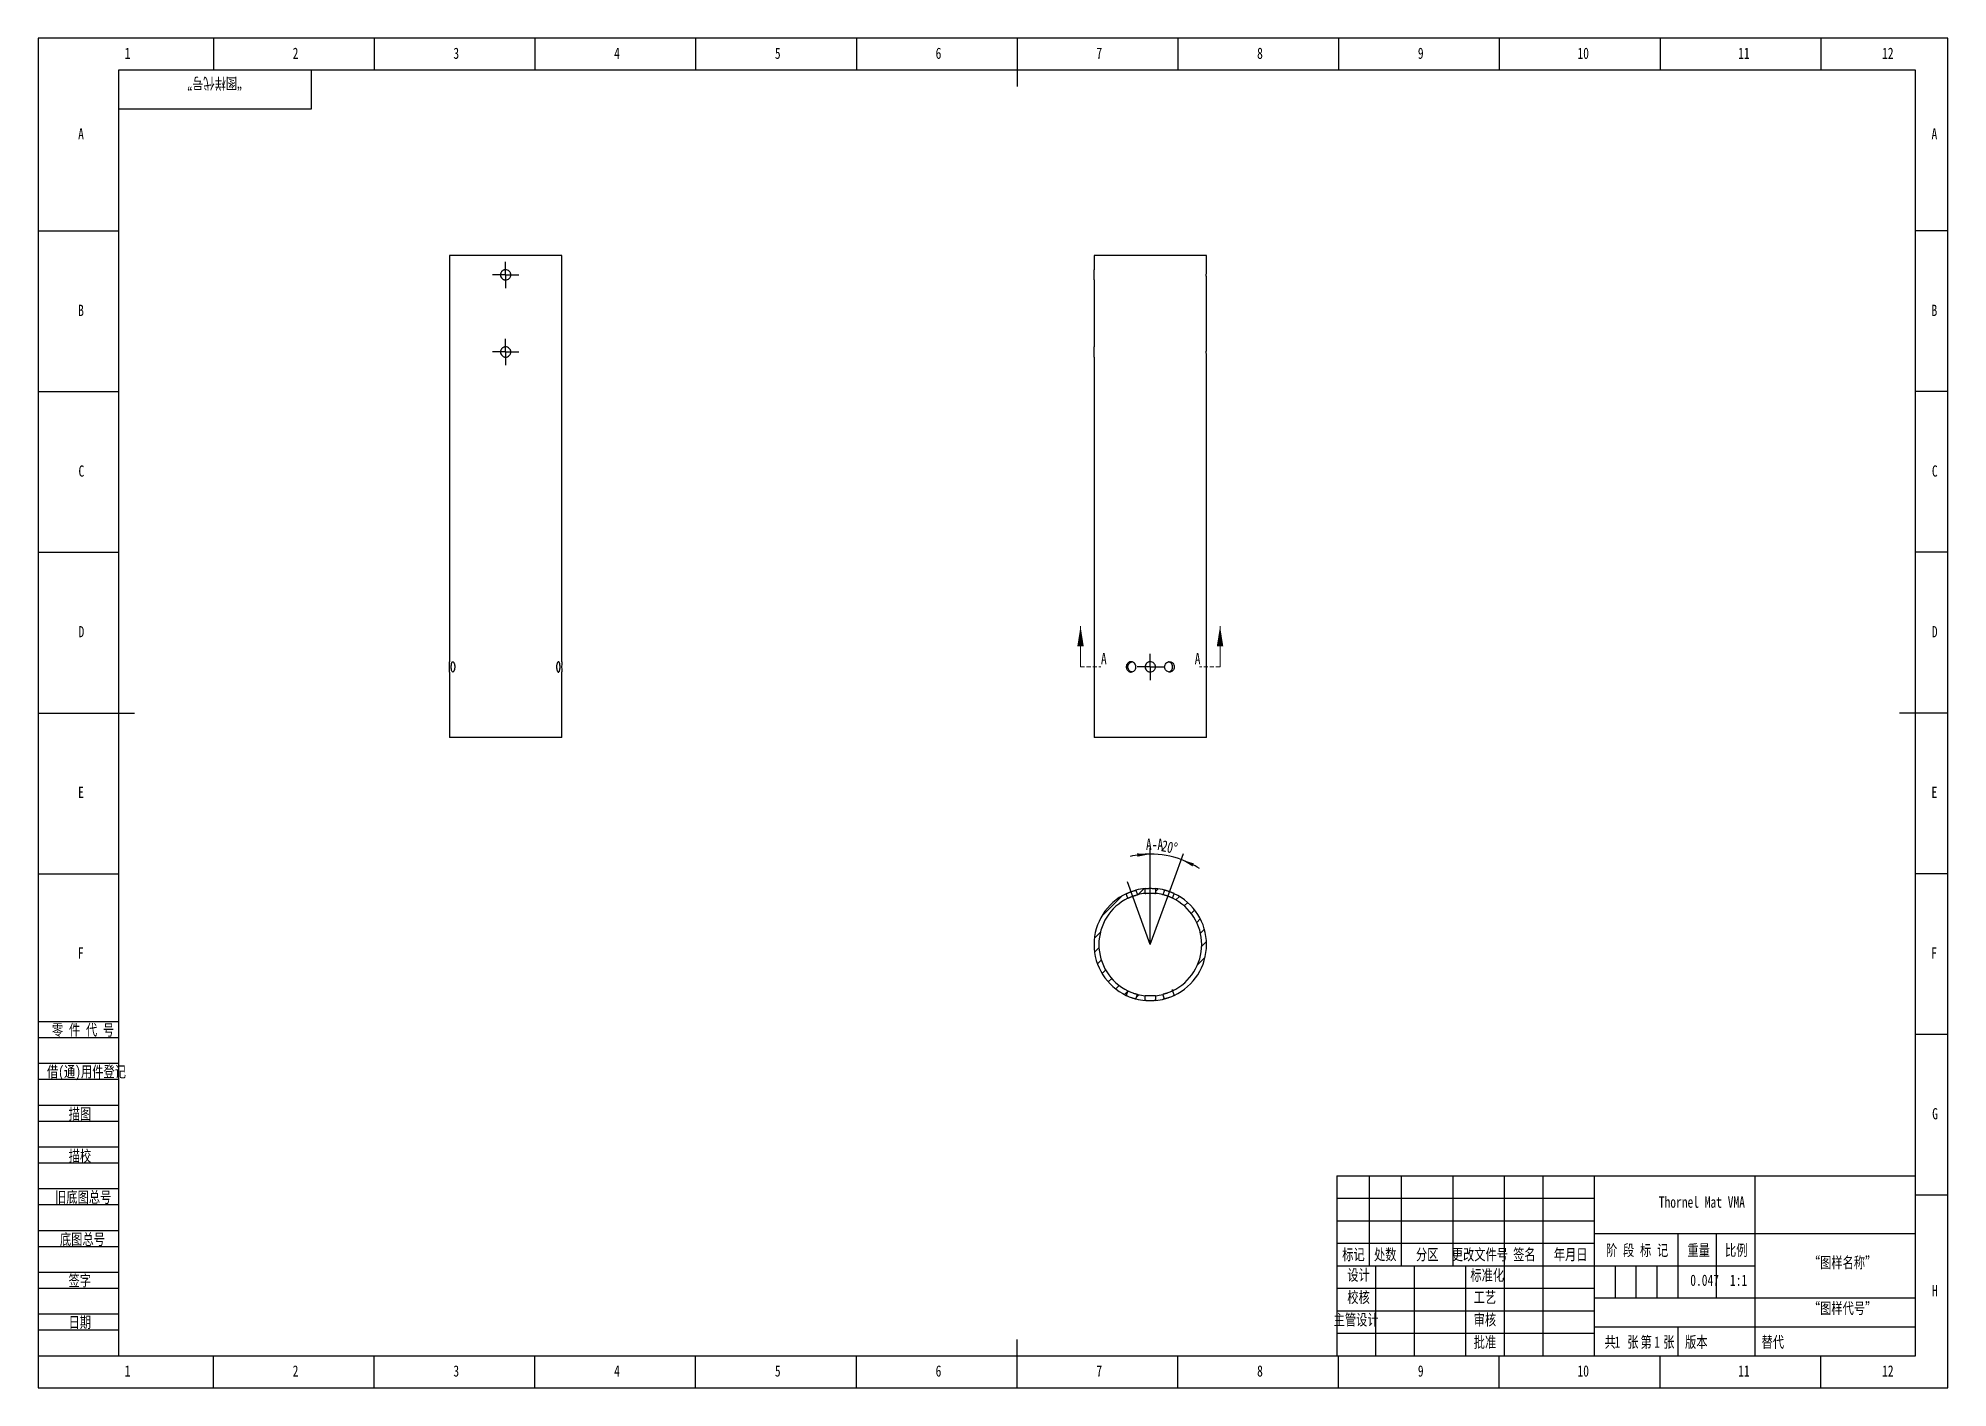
# Model space of a CAD drawing. Header units: millimetres. Extents: x 0 to 594, y 0 to 420.
import ezdxf

# ---------------------------------------------------------------- set-up
doc = ezdxf.new("R2010")
doc.units = ezdxf.units.MM
doc.linetypes.add('HIDDEN', pattern=[1.905, 1.27, -0.635])
for name, color, linetype in [('10', 7, 'Continuous'), ('5', 7, 'Continuous'), ('SLD-0', 7, 'Continuous')]:
    doc.layers.add(name, color=color, linetype=linetype)
doc.styles.add('SLDTEXTSTYLE0', font='HYSWLONGFANGSONG.TTF', dxfattribs={"bigfont": 'bigfont'})
doc.styles.add('SLDTEXTSTYLE1', font='长仿宋体', dxfattribs={"bigfont": 'bigfont'})
doc.styles.add('SLDTEXTSTYLE2', font='HYSWLONGFANGSONG.TTF')
doc.dimstyles.new('SLDDIMSTYLE0', dxfattribs={"dimtxt": 3.5, "dimasz": 4.08, "dimexe": 0, "dimexo": 0.0625, "dimgap": 0.875, "dimtad": 2, "dimdec": 4, "dimzin": 12, "dimdsep": 46, "dimtxsty": 'SLDTEXTSTYLE2', "dimsah": 1, "dimcen": 0.09, "dimazin": 3, "dimtfac": 1, "dimtofl": 0, "dimtmove": 0, "dimatfit": 3, "dimfxl": 0, "dimfrac": 2, "dimtolj": 1, "dimtzin": 12, "dimarcsym": 0})

# ---------------------------------------------------------------- blocks, each defined once
blk = doc.blocks.new('SW_CENTERMARKSYMBOL_0')
at = {"layer": '10', "color": 0}
for p, q in [((-2.5, 0), (-4.1, 0)), ((0, 0), (-2.5, 0)), ((0, 2.5), (0, 4.1)), ((0, 0), (0, 2.5)), ((0, 0), (0, -2.5)), ((0, 0), (2.5, 0)), ((2.5, 0), (4.1, 0)), ((0, -2.5), (0, -4.1))]:
    blk.add_line(p, q, dxfattribs=at)
blk = doc.blocks.new('SW_CENTERMARKSYMBOL_1')
at = {"layer": '10', "color": 0}
for p, q in [((-2.5, 0), (-4.1, 0)), ((0, 0), (-2.5, 0)), ((0, 2.5), (0, 4.1)), ((0, 0), (0, 2.5)), ((0, 0), (0, -2.5)), ((0, 0), (2.5, 0)), ((2.5, 0), (4.1, 0)), ((0, -2.5), (0, -4.1))]:
    blk.add_line(p, q, dxfattribs=at)
blk = doc.blocks.new('SW_CENTERMARKSYMBOL_2')
at = {"layer": '10', "color": 0}
for p, q in [((-2.5, 0), (-4.1, 0)), ((0, 0), (-2.5, 0)), ((0, 2.5), (0, 4.1)), ((0, 0), (0, 2.5)), ((0, 0), (0, -2.5)), ((0, 0), (2.5, 0)), ((2.5, 0), (4.1, 0)), ((0, -2.5), (0, -4.1))]:
    blk.add_line(p, q, dxfattribs=at)
blk = doc.blocks.new('_D')
at = {"layer": '10'}
for p, q in [((345.93, 160.18), (345.93, 168.09)), ((353.24, 158.02), (356.24, 166.27))]:
    blk.add_line(p, q, dxfattribs=at)
for start, end in [(90, 102.88452), (70, 90), (57.11548, 70)]:
    blk.add_arc((345.93, 137.94), 28.14, start, end, dxfattribs=at)
for points in [[(345.93, 166.09), (341.83, 166.3), (341.9, 165.29)], [(355.56, 164.39), (359.07, 162.26), (359.49, 163.18)]]:
    blk.add_solid(points, dxfattribs=at)
at = {"layer": '10', "insert": (349.89, 170.5), "char_height": 3.5, "attachment_point": 1, "rotation": 347.71172, "style": 'SLDTEXTSTYLE2'}
blk.add_mtext('20°', dxfattribs=at)

msp = doc.modelspace()

# ---------------------------------------------------------------- hatches: boundary and pattern name
at = {"layer": '10', "linetype": 'Continuous', "lineweight": 18}
h = msp.add_hatch(dxfattribs=at)
h.set_pattern_fill('ANSI31', color=256, angle=3e-322, style=0)
edge = h.paths.add_edge_path(flags=0)
edge.add_arc((345.93136, 137.9413), 17.5, 95.24579708, 104.75420292)
edge.add_line((341.47458, 154.86427), (341.98997, 153.44825))
edge.add_arc((345.93136, 137.9413), 16, 95.73917048, 104.26082952, ccw=False)
edge.add_line((344.33136, 153.86109), (344.33136, 155.368))
h = msp.add_hatch(dxfattribs=at)
h.set_pattern_fill('ANSI31', color=256, angle=3e-322, style=0)
edge = h.paths.add_edge_path(flags=0)
edge.add_line((349.87274, 153.44825), (350.38813, 154.86427))
edge.add_arc((345.93136, 137.9413), 17.5, 75.24579708, 84.75420292)
edge.add_line((347.53136, 155.368), (347.53136, 153.86109))
edge.add_arc((345.93136, 137.9413), 16, 75.73917048, 84.26082952, ccw=False)
h = msp.add_hatch(dxfattribs=at)
h.set_pattern_fill('ANSI31', color=256, angle=3e-322, style=0)
edge = h.paths.add_edge_path(flags=0)
edge.add_arc((345.93136, 137.9413), 16, 115.73917048, 244.26082952, ccw=False)
edge.add_line((338.98296, 152.35378), (338.46757, 153.76981))
edge.add_arc((345.93136, 137.9413), 17.5, 115.24579708, 244.75420292)
edge.add_line((338.46757, 122.11278), (338.98296, 123.52881))
h = msp.add_hatch(dxfattribs=at)
h.set_pattern_fill('ANSI31', color=256, angle=3e-322, style=0)
edge = h.paths.add_edge_path(flags=0)
edge.add_arc((345.93136, 137.9413), 16, -64.26082952, 64.26082952, ccw=False)
edge.add_line((352.87976, 123.52881), (353.39515, 122.11278))
edge.add_arc((345.93136, 137.9413), 17.5, 295.24579708, 424.75420292)
edge.add_line((353.39515, 153.76981), (352.87976, 152.35378))
h = msp.add_hatch(dxfattribs=at)
h.set_pattern_fill('ANSI31', color=256, angle=3e-322, style=0)
edge = h.paths.add_edge_path(flags=0)
edge.add_line((341.98997, 122.43435), (341.47458, 121.01832))
edge.add_arc((345.93136, 137.9413), 17.5, 255.24579708, 264.75420292)
edge.add_line((344.33136, 120.51459), (344.33136, 122.0215))
edge.add_arc((345.93136, 137.9413), 16, 255.73917048, 264.26082952, ccw=False)
h = msp.add_hatch(dxfattribs=at)
h.set_pattern_fill('ANSI31', color=256, angle=3e-322, style=0)
edge = h.paths.add_edge_path(flags=0)
edge.add_arc((345.93136, 137.9413), 17.5, 275.24579708, 284.75420292)
edge.add_line((350.38813, 121.01832), (349.87274, 122.43435))
edge.add_arc((345.93136, 137.9413), 16, 275.73917048, 284.26082952, ccw=False)
edge.add_line((347.53136, 122.0215), (347.53136, 120.51459))

# ---------------------------------------------------------------- linework, layer by layer
at = {"color": 7, "linetype": 'Continuous', "lineweight": 25}
for p, q in [((127.9037, 352.34894), (127.9037, 225.92908)), ((162.9037, 352.34894), (127.9037, 352.34894)), ((162.9037, 225.94894), (162.9037, 352.34894)), ((328.43136, 352.34894), (328.43136, 347.92908)), ((363.43136, 352.34894), (328.43136, 352.34894)), ((363.43136, 347.92908), (363.43136, 352.34894)), ((328.43136, 344.74894), (328.43136, 323.92908)), ((363.43136, 323.92908), (363.43136, 344.74894)), ((328.43136, 320.74894), (328.43136, 202.34894)), ((363.43136, 202.34894), (363.43136, 320.74894)), ((127.9037, 222.74894), (127.9037, 202.34894)), ((162.9037, 202.34894), (162.9037, 222.7688)), ((162.9037, 202.34894), (127.9037, 202.34894)), ((363.43136, 202.34894), (328.43136, 202.34894)), ((341.47458, 154.86427), (341.98997, 153.44825)), ((344.33136, 153.86109), (344.33136, 155.368)), ((347.53136, 155.368), (347.53136, 153.86109)), ((350.38813, 154.86427), (349.87274, 153.44825)), ((338.98296, 152.35378), (338.46757, 153.76981)), ((352.87976, 152.35378), (353.39515, 153.76981)), ((338.98296, 123.52881), (338.46757, 122.11278)), ((341.47458, 121.01832), (341.98997, 122.43435)), ((344.33136, 120.51459), (344.33136, 122.0215)), ((347.53136, 122.0215), (347.53136, 120.51459)), ((350.38813, 121.01832), (349.87274, 122.43435)), ((352.87976, 123.52881), (353.39515, 122.11278))]:
    msp.add_line(p, q, dxfattribs=at)
at = {"color": 7, "linetype": 'Continuous', "lineweight": 18}
for p, q in [((324.23136, 224.34894), (324.23136, 237.04894)), ((367.63136, 224.34894), (367.63136, 237.04894))]:
    msp.add_line(p, q, dxfattribs=at)
at = {"color": 7, "linetype": 'HIDDEN', "lineweight": 18}
for p, q in [((324.23136, 224.34894), (330.58136, 224.34894)), ((367.63136, 224.34894), (361.28136, 224.34894))]:
    msp.add_line(p, q, dxfattribs=at)
at = {"color": 7, "linetype": 'Continuous', "lineweight": 25}
for centre, radius, start, end in [((310.97087, 346.34888), 17.53363, 354.7644761, 5.17071889), ((310.97087, 322.34888), 17.53363, 354.7644761, 5.17071889), ((110.44321, 224.34888), 17.53363, 354.7644761, 5.17071889), ((180.36418, 224.34899), 17.53363, 174.7644761, 185.17071889), ((345.93136, 137.9413), 17.5, 95.24579708, 104.75420292), ((345.93136, 137.9413), 17.5, 75.24579708, 84.75420292), ((345.93136, 137.9413), 17.5, 115.24579708, 244.75420292), ((345.93136, 137.9413), 16, 115.73917048, 244.26082952), ((345.93136, 137.9413), 16, 95.73917048, 104.26082952), ((345.93136, 137.9413), 16, 75.73917048, 84.26082952), ((345.93136, 137.9413), 16, 295.73917048, 64.26082952), ((345.93136, 137.9413), 17.5, 295.24579708, 64.75420292), ((345.93136, 137.9413), 17.5, 255.24579708, 264.75420292), ((345.93136, 137.9413), 16, 255.73917048, 264.26082952), ((345.93136, 137.9413), 16, 275.73917048, 284.26082952), ((345.93136, 137.9413), 17.5, 275.24579708, 284.75420292)]:
    msp.add_arc(centre, radius, start, end, dxfattribs=at)
for points, knots in [([(145.4037, 344.74894), (145.29794, 344.74894), (145.19395, 344.75932), (144.98939, 344.79999), (144.88775, 344.83078), (144.69401, 344.91111), (144.60214, 344.96026), (144.42825, 345.07637), (144.34597, 345.14391), (144.12471, 345.36522), (144.00552, 345.54363), (143.84589, 345.92863), (143.80381, 346.13926), (143.80364, 346.45247), (143.81404, 346.55853), (143.85487, 346.76377), (143.88509, 346.86353), (143.96523, 347.05731), (144.0153, 347.15094), (144.13107, 347.32427), (144.19717, 347.40508), (144.34647, 347.55452), (144.42727, 347.62072), (144.60046, 347.73662), (144.69399, 347.78675), (144.88777, 347.8671), (144.9875, 347.89739), (145.19259, 347.93839), (145.29867, 347.9489), (145.612, 347.94901), (145.8226, 347.90713), (146.20781, 347.74781), (146.38633, 347.62876), (146.6078, 347.40771), (146.67541, 347.3255), (146.79169, 347.15169), (146.8409, 347.05987), (146.92137, 346.86631), (146.95227, 346.76462), (146.99313, 346.56009), (147.0036, 346.45615), (147.0038, 346.24481), (146.9935, 346.1406), (146.95301, 345.93602), (146.92235, 345.83444), (146.84215, 345.64052), (146.79308, 345.54859), (146.67716, 345.37467), (146.60968, 345.2923), (146.38852, 345.07078), (146.21024, 344.95147), (145.82537, 344.7915), (145.61522, 344.74894), (145.4037, 344.74894)], [0, 0, 0, 0, 0.03125, 0.03125, 0.0625, 0.0625, 0.09375, 0.09375, 0.125, 0.125, 0.1875, 0.1875, 0.25, 0.25, 0.28125, 0.28125, 0.3125, 0.3125, 0.34375, 0.34375, 0.375, 0.375, 0.40625, 0.40625, 0.4375, 0.4375, 0.46875, 0.46875, 0.5, 0.5, 0.5625, 0.5625, 0.625, 0.625, 0.65625, 0.65625, 0.6875, 0.6875, 0.71875, 0.71875, 0.75, 0.75, 0.78125, 0.78125, 0.8125, 0.8125, 0.84375, 0.84375, 0.875, 0.875, 0.9375, 0.9375, 1, 1, 1, 1]), ([(363.43136, 344.74894), (363.4297, 344.76655), (363.42639, 344.80178), (363.40334, 345.0763), (363.37763, 345.48119), (363.35903, 345.98783), (363.35622, 346.53408), (363.37013, 347.05782), (363.39504, 347.50542), (363.41877, 347.81135), (363.43211, 347.95729), (363.43006, 347.93463), (363.42956, 347.92908)], [0, 0, 0, 0, 0.10706622, 0.214121701, 0.321456323, 0.428977922, 0.536194523, 0.643089896, 0.75014902, 0.857600705, 0.965062735, 1, 1, 1, 1]), ([(145.4037, 320.74894), (145.29794, 320.74894), (145.19395, 320.75932), (144.98939, 320.79999), (144.88775, 320.83078), (144.69401, 320.91111), (144.60214, 320.96026), (144.42825, 321.07637), (144.34597, 321.14391), (144.12471, 321.36522), (144.00552, 321.54363), (143.84589, 321.92863), (143.80381, 322.13926), (143.80364, 322.45247), (143.81404, 322.55853), (143.85487, 322.76377), (143.88509, 322.86353), (143.96523, 323.05731), (144.0153, 323.15094), (144.13107, 323.32427), (144.19717, 323.40508), (144.34647, 323.55452), (144.42727, 323.62072), (144.60046, 323.73662), (144.69399, 323.78675), (144.88777, 323.8671), (144.9875, 323.89739), (145.19259, 323.93839), (145.29867, 323.9489), (145.612, 323.94901), (145.8226, 323.90713), (146.20781, 323.74781), (146.38633, 323.62876), (146.6078, 323.40771), (146.67541, 323.3255), (146.79169, 323.15169), (146.8409, 323.05987), (146.92137, 322.86631), (146.95227, 322.76462), (146.99313, 322.56009), (147.0036, 322.45615), (147.0038, 322.24481), (146.9935, 322.1406), (146.95301, 321.93602), (146.92235, 321.83444), (146.84215, 321.64052), (146.79308, 321.54859), (146.67716, 321.37467), (146.60968, 321.2923), (146.38852, 321.07078), (146.21024, 320.95147), (145.82537, 320.7915), (145.61522, 320.74894), (145.4037, 320.74894)], [0, 0, 0, 0, 0.03125, 0.03125, 0.0625, 0.0625, 0.09375, 0.09375, 0.125, 0.125, 0.1875, 0.1875, 0.25, 0.25, 0.28125, 0.28125, 0.3125, 0.3125, 0.34375, 0.34375, 0.375, 0.375, 0.40625, 0.40625, 0.4375, 0.4375, 0.46875, 0.46875, 0.5, 0.5, 0.5625, 0.5625, 0.625, 0.625, 0.65625, 0.65625, 0.6875, 0.6875, 0.71875, 0.71875, 0.75, 0.75, 0.78125, 0.78125, 0.8125, 0.8125, 0.84375, 0.84375, 0.875, 0.875, 0.9375, 0.9375, 1, 1, 1, 1]), ([(363.43136, 320.74894), (363.4297, 320.76655), (363.42639, 320.80178), (363.40334, 321.0763), (363.37763, 321.48119), (363.35903, 321.98783), (363.35622, 322.53408), (363.37013, 323.05782), (363.39504, 323.50542), (363.41877, 323.81135), (363.43211, 323.95729), (363.43006, 323.93463), (363.42956, 323.92908)], [0, 0, 0, 0, 0.10706622, 0.214121701, 0.321456323, 0.428977922, 0.536194523, 0.643089896, 0.75014902, 0.857600705, 0.965062735, 1, 1, 1, 1]), ([(128.48072, 224.34894), (128.48072, 224.24317), (128.48337, 224.13919), (128.49384, 223.93463), (128.50179, 223.83299), (128.52287, 223.63925), (128.53589, 223.54737), (128.56728, 223.37349), (128.58582, 223.29121), (128.64804, 223.06995), (128.70007, 222.95075), (128.81907, 222.79113), (128.88737, 222.74905), (128.99448, 222.74888), (129.03166, 222.75928), (129.1053, 222.80011), (129.14194, 222.83032), (129.21458, 222.91047), (129.25046, 222.96054), (129.31802, 223.07631), (129.35012, 223.14241), (129.41033, 223.29171), (129.43745, 223.37251), (129.48539, 223.5457), (129.50639, 223.63923), (129.54027, 223.83301), (129.55317, 223.93274), (129.57066, 224.13783), (129.57517, 224.24391), (129.57522, 224.55723), (129.55715, 224.76784), (129.48997, 225.15304), (129.44025, 225.33157), (129.35118, 225.55304), (129.3185, 225.62065), (129.25074, 225.73693), (129.21555, 225.78614), (129.14296, 225.8666), (129.10561, 225.89751), (129.03221, 225.93837), (128.99575, 225.94883), (128.92345, 225.94904), (128.8887, 225.93874), (128.82215, 225.89825), (128.78996, 225.86759), (128.73001, 225.78739), (128.70235, 225.73831), (128.65116, 225.6224), (128.62754, 225.55492), (128.56525, 225.33375), (128.53346, 225.15547), (128.49148, 224.77061), (128.48072, 224.56046), (128.48072, 224.34894)], [0, 0, 0, 0, 0.03125, 0.03125, 0.0625, 0.0625, 0.09375, 0.09375, 0.125, 0.125, 0.1875, 0.1875, 0.25, 0.25, 0.28125, 0.28125, 0.3125, 0.3125, 0.34375, 0.34375, 0.375, 0.375, 0.40625, 0.40625, 0.4375, 0.4375, 0.46875, 0.46875, 0.5, 0.5, 0.5625, 0.5625, 0.625, 0.625, 0.65625, 0.65625, 0.6875, 0.6875, 0.71875, 0.71875, 0.75, 0.75, 0.78125, 0.78125, 0.8125, 0.8125, 0.84375, 0.84375, 0.875, 0.875, 0.9375, 0.9375, 1, 1, 1, 1]), ([(161.23221, 224.34894), (161.23221, 224.4547), (161.23667, 224.55868), (161.25402, 224.76324), (161.26713, 224.86488), (161.301, 225.05862), (161.3216, 225.1505), (161.36963, 225.32438), (161.39729, 225.40666), (161.48645, 225.62793), (161.55646, 225.74712), (161.70082, 225.90675), (161.77659, 225.94882), (161.88373, 225.94899), (161.91911, 225.9386), (161.98586, 225.89776), (162.01746, 225.86755), (162.07737, 225.78741), (162.10555, 225.73733), (162.15655, 225.62156), (162.17972, 225.55546), (162.22174, 225.40616), (162.2399, 225.32536), (162.27124, 225.15217), (162.28453, 225.05864), (162.30561, 224.86487), (162.31343, 224.76514), (162.32399, 224.56004), (162.32667, 224.45396), (162.32669, 224.14064), (162.31611, 223.93004), (162.27431, 223.54483), (162.2426, 223.3663), (162.18046, 223.14483), (162.1569, 223.07723), (162.10577, 222.96095), (162.07815, 222.91173), (162.01833, 222.83127), (161.98613, 222.80036), (161.91962, 222.7595), (161.88498, 222.74904), (161.81271, 222.74884), (161.77618, 222.75914), (161.7028, 222.79962), (161.66549, 222.83029), (161.5928, 222.91048), (161.55758, 222.95956), (161.4898, 223.07547), (161.45707, 223.14295), (161.36783, 223.36412), (161.31801, 223.5424), (161.25056, 223.92726), (161.23221, 224.13741), (161.23221, 224.34894)], [0, 0, 0, 0, 0.03125, 0.03125, 0.0625, 0.0625, 0.09375, 0.09375, 0.125, 0.125, 0.1875, 0.1875, 0.25, 0.25, 0.28125, 0.28125, 0.3125, 0.3125, 0.34375, 0.34375, 0.375, 0.375, 0.40625, 0.40625, 0.4375, 0.4375, 0.46875, 0.46875, 0.5, 0.5, 0.5625, 0.5625, 0.625, 0.625, 0.65625, 0.65625, 0.6875, 0.6875, 0.71875, 0.71875, 0.75, 0.75, 0.78125, 0.78125, 0.8125, 0.8125, 0.84375, 0.84375, 0.875, 0.875, 0.9375, 0.9375, 1, 1, 1, 1]), ([(341.47458, 224.34894), (341.47458, 224.24317), (341.4645, 224.13919), (341.42502, 223.93463), (341.39515, 223.83299), (341.31734, 223.63925), (341.26978, 223.54737), (341.15764, 223.37349), (341.09251, 223.29121), (340.87965, 223.06995), (340.70872, 222.95075), (340.34233, 222.79113), (340.14304, 222.74905), (339.84871, 222.74888), (339.74938, 222.75928), (339.55777, 222.80011), (339.46494, 222.83032), (339.28516, 222.91047), (339.19858, 222.96054), (339.03872, 223.07631), (338.96441, 223.14241), (338.82729, 223.29171), (338.76671, 223.37251), (338.66082, 223.5457), (338.61512, 223.63923), (338.54195, 223.83301), (338.51441, 223.93274), (338.47714, 224.13783), (338.4676, 224.24391), (338.4675, 224.55723), (338.50549, 224.76784), (338.65058, 225.15304), (338.75918, 225.33157), (338.96199, 225.55304), (339.03758, 225.62065), (339.19789, 225.73693), (339.28279, 225.78614), (339.46236, 225.8666), (339.55697, 225.89751), (339.74792, 225.93837), (339.84526, 225.94883), (340.04385, 225.94904), (340.1421, 225.93874), (340.33559, 225.89825), (340.43197, 225.86759), (340.61651, 225.78739), (340.70427, 225.73831), (340.87073, 225.6224), (340.94979, 225.55492), (341.16285, 225.33375), (341.27825, 225.15547), (341.43321, 224.77061), (341.47458, 224.56046), (341.47458, 224.34894)], [0, 0, 0, 0, 0.03125, 0.03125, 0.0625, 0.0625, 0.09375, 0.09375, 0.125, 0.125, 0.1875, 0.1875, 0.25, 0.25, 0.28125, 0.28125, 0.3125, 0.3125, 0.34375, 0.34375, 0.375, 0.375, 0.40625, 0.40625, 0.4375, 0.4375, 0.46875, 0.46875, 0.5, 0.5, 0.5625, 0.5625, 0.625, 0.625, 0.65625, 0.65625, 0.6875, 0.6875, 0.71875, 0.71875, 0.75, 0.75, 0.78125, 0.78125, 0.8125, 0.8125, 0.84375, 0.84375, 0.875, 0.875, 0.9375, 0.9375, 1, 1, 1, 1]), ([(340.18395, 222.79188), (340.05641, 222.82237), (339.76512, 222.89201), (339.38971, 223.19993), (339.10063, 223.64163), (338.96431, 224.16926), (338.99304, 224.71403), (339.18266, 225.21966), (339.51651, 225.61926), (339.88311, 225.8634), (340.1374, 225.8952), (340.22388, 225.90601)], [0, 0, 0, 0, 0.093723573, 0.214050746, 0.334902593, 0.455774111, 0.57612249, 0.696223267, 0.816736111, 0.937678953, 1, 1, 1, 1]), ([(345.93136, 222.74894), (345.82559, 222.74894), (345.72161, 222.75932), (345.51705, 222.79999), (345.41541, 222.83078), (345.22167, 222.91111), (345.12979, 222.96026), (344.95591, 223.07637), (344.87363, 223.14391), (344.65237, 223.36522), (344.53318, 223.54363), (344.37355, 223.92863), (344.33147, 224.13926), (344.3313, 224.45247), (344.3417, 224.55853), (344.38253, 224.76377), (344.41275, 224.86353), (344.49289, 225.05731), (344.54296, 225.15094), (344.65873, 225.32427), (344.72483, 225.40508), (344.87413, 225.55452), (344.95493, 225.62072), (345.12812, 225.73662), (345.22165, 225.78675), (345.41543, 225.8671), (345.51516, 225.89739), (345.72025, 225.93839), (345.82633, 225.9489), (346.13966, 225.94901), (346.35026, 225.90713), (346.73547, 225.74781), (346.91399, 225.62876), (347.13546, 225.40771), (347.20307, 225.3255), (347.31935, 225.15169), (347.36856, 225.05987), (347.44902, 224.86631), (347.47993, 224.76462), (347.52079, 224.56009), (347.53125, 224.45615), (347.53146, 224.24481), (347.52116, 224.1406), (347.48067, 223.93602), (347.45001, 223.83444), (347.36981, 223.64052), (347.32073, 223.54859), (347.20482, 223.37467), (347.13734, 223.2923), (346.91618, 223.07078), (346.7379, 222.95147), (346.35303, 222.7915), (346.14288, 222.74894), (345.93136, 222.74894)], [0, 0, 0, 0, 0.03125, 0.03125, 0.0625, 0.0625, 0.09375, 0.09375, 0.125, 0.125, 0.1875, 0.1875, 0.25, 0.25, 0.28125, 0.28125, 0.3125, 0.3125, 0.34375, 0.34375, 0.375, 0.375, 0.40625, 0.40625, 0.4375, 0.4375, 0.46875, 0.46875, 0.5, 0.5, 0.5625, 0.5625, 0.625, 0.625, 0.65625, 0.65625, 0.6875, 0.6875, 0.71875, 0.71875, 0.75, 0.75, 0.78125, 0.78125, 0.8125, 0.8125, 0.84375, 0.84375, 0.875, 0.875, 0.9375, 0.9375, 1, 1, 1, 1]), ([(350.38813, 224.34894), (350.38813, 224.24317), (350.39822, 224.13919), (350.43769, 223.93463), (350.46756, 223.83299), (350.54537, 223.63925), (350.59294, 223.54737), (350.70507, 223.37349), (350.7702, 223.29121), (350.98306, 223.06995), (351.15399, 222.95075), (351.52039, 222.79113), (351.71967, 222.74905), (352.014, 222.74888), (352.11333, 222.75928), (352.30495, 222.80011), (352.39778, 222.83032), (352.57755, 222.91047), (352.66414, 222.96054), (352.824, 223.07631), (352.89831, 223.14241), (353.03543, 223.29171), (353.09601, 223.37251), (353.2019, 223.5457), (353.2476, 223.63923), (353.32077, 223.83301), (353.34831, 223.93274), (353.38558, 224.13783), (353.39511, 224.24391), (353.39522, 224.55723), (353.35722, 224.76784), (353.21213, 225.15304), (353.10354, 225.33157), (352.90073, 225.55304), (352.82513, 225.62065), (352.66483, 225.73693), (352.57992, 225.78614), (352.40035, 225.8666), (352.30574, 225.89751), (352.11479, 225.93837), (352.01745, 225.94883), (351.81886, 225.94904), (351.72061, 225.93874), (351.52713, 225.89825), (351.43074, 225.86759), (351.2462, 225.78739), (351.15844, 225.73831), (350.99198, 225.6224), (350.91293, 225.55492), (350.69987, 225.33375), (350.58447, 225.15547), (350.42951, 224.77061), (350.38813, 224.56046), (350.38813, 224.34894)], [0, 0, 0, 0, 0.03125, 0.03125, 0.0625, 0.0625, 0.09375, 0.09375, 0.125, 0.125, 0.1875, 0.1875, 0.25, 0.25, 0.28125, 0.28125, 0.3125, 0.3125, 0.34375, 0.34375, 0.375, 0.375, 0.40625, 0.40625, 0.4375, 0.4375, 0.46875, 0.46875, 0.5, 0.5, 0.5625, 0.5625, 0.625, 0.625, 0.65625, 0.65625, 0.6875, 0.6875, 0.71875, 0.71875, 0.75, 0.75, 0.78125, 0.78125, 0.8125, 0.8125, 0.84375, 0.84375, 0.875, 0.875, 0.9375, 0.9375, 1, 1, 1, 1]), ([(351.67876, 222.79188), (351.80631, 222.82237), (352.09759, 222.89201), (352.47301, 223.19993), (352.76208, 223.64163), (352.8984, 224.16926), (352.86967, 224.71403), (352.68005, 225.21966), (352.3462, 225.61926), (351.9796, 225.8634), (351.72531, 225.8952), (351.63884, 225.90601)], [0, 0, 0, 0, 0.093723573, 0.214050746, 0.334902593, 0.455774111, 0.57612249, 0.696223267, 0.816736111, 0.937678953, 1, 1, 1, 1]), ([(338.46757, 153.76981), (338.46757, 153.76981), (338.50562, 153.7879), (338.65081, 153.85513), (338.75944, 153.90486), (338.96228, 153.99394), (339.03789, 154.02662), (339.1982, 154.09438), (339.28311, 154.12957), (339.46268, 154.20215), (339.55728, 154.2395), (339.74822, 154.31289), (339.84555, 154.34934), (340.04412, 154.42164), (340.14235, 154.45638), (340.33581, 154.52292), (340.43218, 154.5551), (340.61669, 154.61504), (340.70443, 154.6427), (340.87086, 154.69388), (340.9499, 154.71749), (341.16292, 154.77976), (341.27829, 154.81155), (341.43322, 154.85351), (341.47458, 154.86427), (341.47458, 154.86427)], [0, 0, 0, 0, 0.125, 0.125, 0.25, 0.25, 0.3125, 0.3125, 0.375, 0.375, 0.4375, 0.4375, 0.5, 0.5, 0.5625, 0.5625, 0.625, 0.625, 0.6875, 0.6875, 0.75, 0.75, 0.875, 0.875, 1, 1, 1, 1]), ([(344.33136, 155.368), (344.33136, 155.368), (344.34182, 155.36897), (344.38277, 155.37266), (344.41305, 155.37535), (344.49332, 155.38216), (344.54345, 155.38627), (344.65934, 155.3951), (344.7255, 155.39986), (344.87494, 155.40954), (344.95577, 155.4143), (345.12907, 155.42311), (345.22265, 155.42721), (345.4165, 155.43399), (345.51626, 155.43667), (345.72142, 155.44034), (345.82752, 155.4413), (346.14087, 155.44129), (346.35148, 155.43731), (346.73661, 155.42382), (346.91505, 155.41425), (347.13637, 155.39992), (347.20392, 155.39506), (347.32005, 155.38621), (347.3692, 155.38217), (347.4495, 155.37537), (347.48031, 155.37262), (347.52099, 155.36896), (347.53136, 155.368), (347.53136, 155.368)], [0, 0, 0, 0, 0.0625, 0.0625, 0.125, 0.125, 0.1875, 0.1875, 0.25, 0.25, 0.3125, 0.3125, 0.375, 0.375, 0.4375, 0.4375, 0.5, 0.5, 0.625, 0.625, 0.75, 0.75, 0.8125, 0.8125, 0.875, 0.875, 0.9375, 0.9375, 1, 1, 1, 1]), ([(353.39515, 153.76981), (353.39515, 153.76981), (353.35709, 153.7879), (353.21191, 153.85513), (353.10328, 153.90486), (352.90043, 153.99394), (352.82483, 154.02662), (352.66452, 154.09438), (352.57961, 154.12957), (352.40004, 154.20215), (352.30543, 154.2395), (352.1145, 154.31289), (352.01717, 154.34934), (351.81859, 154.42164), (351.72036, 154.45638), (351.52691, 154.52292), (351.43053, 154.5551), (351.24602, 154.61504), (351.15828, 154.6427), (350.99185, 154.69388), (350.91281, 154.71749), (350.6998, 154.77976), (350.58442, 154.81155), (350.4295, 154.85351), (350.38813, 154.86427), (350.38813, 154.86427)], [0, 0, 0, 0, 0.125, 0.125, 0.25, 0.25, 0.3125, 0.3125, 0.375, 0.375, 0.4375, 0.4375, 0.5, 0.5, 0.5625, 0.5625, 0.625, 0.625, 0.6875, 0.6875, 0.75, 0.75, 0.875, 0.875, 1, 1, 1, 1]), ([(338.98296, 152.35378), (338.98296, 152.35378), (339.02089, 152.37223), (339.16565, 152.44066), (339.27396, 152.49124), (339.47634, 152.58159), (339.55179, 152.6147), (339.71178, 152.68322), (339.79655, 152.71876), (339.97593, 152.79196), (340.07043, 152.82955), (340.26125, 152.90326), (340.35856, 152.9398), (340.5572, 153.01212), (340.65543, 153.04676), (340.84902, 153.11299), (340.94551, 153.14494), (341.1302, 153.20427), (341.21807, 153.23157), (341.38479, 153.28197), (341.46397, 153.30515), (341.67741, 153.36614), (341.7931, 153.39708), (341.94846, 153.43784), (341.98997, 153.44825), (341.98997, 153.44825)], [0, 0, 0, 0, 0.125, 0.125, 0.25, 0.25, 0.3125, 0.3125, 0.375, 0.375, 0.4375, 0.4375, 0.5, 0.5, 0.5625, 0.5625, 0.625, 0.625, 0.6875, 0.6875, 0.75, 0.75, 0.875, 0.875, 1, 1, 1, 1]), ([(344.33136, 153.86109), (344.33136, 153.86109), (344.34182, 153.86216), (344.38278, 153.86619), (344.41306, 153.86914), (344.49334, 153.87659), (344.54347, 153.88109), (344.65935, 153.89076), (344.72552, 153.89597), (344.87495, 153.90656), (344.95575, 153.91176), (345.12903, 153.9214), (345.22263, 153.92589), (345.41645, 153.9333), (345.51621, 153.93624), (345.7214, 153.94025), (345.8275, 153.9413), (346.14087, 153.94129), (346.3515, 153.93694), (346.73663, 153.92218), (346.91505, 153.91171), (347.13637, 153.89603), (347.20391, 153.89072), (347.32002, 153.88103), (347.36917, 153.87661), (347.44949, 153.86916), (347.4803, 153.86616), (347.52098, 153.86215), (347.53136, 153.86109), (347.53136, 153.86109)], [0, 0, 0, 0, 0.0625, 0.0625, 0.125, 0.125, 0.1875, 0.1875, 0.25, 0.25, 0.3125, 0.3125, 0.375, 0.375, 0.4375, 0.4375, 0.5, 0.5, 0.625, 0.625, 0.75, 0.75, 0.8125, 0.8125, 0.875, 0.875, 0.9375, 0.9375, 1, 1, 1, 1]), ([(352.87976, 152.35378), (352.87976, 152.35378), (352.84182, 152.37223), (352.69706, 152.44066), (352.58876, 152.49124), (352.38637, 152.58159), (352.31092, 152.6147), (352.15093, 152.68322), (352.06616, 152.71876), (351.88679, 152.79196), (351.79228, 152.82955), (351.60146, 152.90326), (351.50415, 152.9398), (351.30551, 153.01212), (351.20729, 153.04676), (351.0137, 153.11299), (350.9172, 153.14494), (350.73251, 153.20427), (350.64465, 153.23157), (350.47792, 153.28197), (350.39874, 153.30515), (350.18531, 153.36614), (350.06962, 153.39708), (349.91425, 153.43784), (349.87274, 153.44825), (349.87274, 153.44825)], [0, 0, 0, 0, 0.125, 0.125, 0.25, 0.25, 0.3125, 0.3125, 0.375, 0.375, 0.4375, 0.4375, 0.5, 0.5, 0.5625, 0.5625, 0.625, 0.625, 0.6875, 0.6875, 0.75, 0.75, 0.875, 0.875, 1, 1, 1, 1]), ([(338.46757, 122.11278), (338.46757, 122.11278), (338.477, 122.10833), (338.51397, 122.09097), (338.54197, 122.07786), (338.61514, 122.04398), (338.65996, 122.02338), (338.76606, 121.97534), (338.82788, 121.94767), (339.03098, 121.85849), (339.1954, 121.78846), (339.55263, 121.64409), (339.74922, 121.56831), (340.04358, 121.46116), (340.14358, 121.42578), (340.33771, 121.35903), (340.43238, 121.32743), (340.6168, 121.26752), (340.70618, 121.23935), (340.87207, 121.18835), (340.94962, 121.16518), (341.09334, 121.12317), (341.15716, 121.10501), (341.26906, 121.07368), (341.31755, 121.06041), (341.39532, 121.03934), (341.42468, 121.03153), (341.46441, 121.02099), (341.47458, 121.01832), (341.47458, 121.01832)], [0, 0, 0, 0, 0.0625, 0.0625, 0.125, 0.125, 0.1875, 0.1875, 0.25, 0.25, 0.375, 0.375, 0.5, 0.5, 0.5625, 0.5625, 0.625, 0.625, 0.6875, 0.6875, 0.75, 0.75, 0.8125, 0.8125, 0.875, 0.875, 0.9375, 0.9375, 1, 1, 1, 1]), ([(338.98296, 123.52881), (338.98296, 123.52881), (338.99236, 123.52427), (339.02922, 123.50658), (339.05714, 123.49322), (339.13009, 123.45874), (339.17478, 123.43778), (339.28059, 123.38895), (339.34225, 123.36086), (339.54487, 123.27042), (339.70896, 123.19956), (340.06575, 123.05399), (340.26223, 122.97785), (340.55662, 122.87069), (340.65667, 122.8354), (340.85092, 122.76896), (340.94568, 122.7376), (341.13033, 122.67828), (341.21983, 122.65048), (341.38598, 122.60027), (341.46369, 122.57752), (341.60773, 122.53637), (341.67167, 122.51864), (341.78384, 122.48809), (341.83247, 122.47518), (341.91046, 122.45472), (341.93992, 122.44714), (341.97977, 122.43693), (341.98997, 122.43435), (341.98997, 122.43435)], [0, 0, 0, 0, 0.0625, 0.0625, 0.125, 0.125, 0.1875, 0.1875, 0.25, 0.25, 0.375, 0.375, 0.5, 0.5, 0.5625, 0.5625, 0.625, 0.625, 0.6875, 0.6875, 0.75, 0.75, 0.8125, 0.8125, 0.875, 0.875, 0.9375, 0.9375, 1, 1, 1, 1]), ([(347.53136, 122.0215), (347.53136, 122.0215), (347.52096, 122.02044), (347.48029, 122.01643), (347.44951, 122.01343), (347.36917, 122.00598), (347.32002, 122.00157), (347.20396, 121.99188), (347.13642, 121.98657), (346.91516, 121.97089), (346.7368, 121.96042), (346.35187, 121.94566), (346.14165, 121.94128), (345.82441, 121.9413), (345.72044, 121.94236), (345.51591, 121.94636), (345.41429, 121.94936), (345.22065, 121.95679), (345.12883, 121.9612), (344.95504, 121.97087), (344.87283, 121.97618), (344.65177, 121.99186), (344.53271, 122.00234), (344.37332, 122.01713), (344.33136, 122.0215), (344.33136, 122.0215)], [0, 0, 0, 0, 0.0625, 0.0625, 0.125, 0.125, 0.1875, 0.1875, 0.25, 0.25, 0.375, 0.375, 0.5, 0.5, 0.5625, 0.5625, 0.625, 0.625, 0.6875, 0.6875, 0.75, 0.75, 0.875, 0.875, 1, 1, 1, 1]), ([(347.53136, 120.51459), (347.53136, 120.51459), (347.52096, 120.51363), (347.48029, 120.50997), (347.44953, 120.50723), (347.36918, 120.50042), (347.32003, 120.49638), (347.20397, 120.48753), (347.13643, 120.48268), (346.91512, 120.46834), (346.73676, 120.45878), (346.35182, 120.44529), (346.14162, 120.44128), (345.82441, 120.4413), (345.72045, 120.44227), (345.51594, 120.44593), (345.41433, 120.44867), (345.22069, 120.45546), (345.12885, 120.45949), (344.95506, 120.46833), (344.87284, 120.47318), (344.65175, 120.48752), (344.53269, 120.4971), (344.37331, 120.51061), (344.33136, 120.51459), (344.33136, 120.51459)], [0, 0, 0, 0, 0.0625, 0.0625, 0.125, 0.125, 0.1875, 0.1875, 0.25, 0.25, 0.375, 0.375, 0.5, 0.5, 0.5625, 0.5625, 0.625, 0.625, 0.6875, 0.6875, 0.75, 0.75, 0.875, 0.875, 1, 1, 1, 1]), ([(352.87976, 123.52881), (352.87976, 123.52881), (352.87036, 123.52427), (352.83349, 123.50658), (352.80558, 123.49322), (352.73262, 123.45874), (352.68794, 123.43778), (352.58212, 123.38895), (352.52046, 123.36086), (352.31785, 123.27042), (352.15375, 123.19956), (351.79697, 123.05399), (351.60049, 122.97785), (351.30609, 122.87069), (351.20605, 122.8354), (351.01179, 122.76896), (350.91703, 122.7376), (350.73238, 122.67828), (350.64288, 122.65048), (350.47673, 122.60027), (350.39903, 122.57752), (350.25499, 122.53637), (350.19105, 122.51864), (350.07887, 122.48809), (350.03024, 122.47518), (349.95225, 122.45472), (349.9228, 122.44714), (349.88294, 122.43693), (349.87274, 122.43435), (349.87274, 122.43435)], [0, 0, 0, 0, 0.0625, 0.0625, 0.125, 0.125, 0.1875, 0.1875, 0.25, 0.25, 0.375, 0.375, 0.5, 0.5, 0.5625, 0.5625, 0.625, 0.625, 0.6875, 0.6875, 0.75, 0.75, 0.8125, 0.8125, 0.875, 0.875, 0.9375, 0.9375, 1, 1, 1, 1]), ([(353.39515, 122.11278), (353.39515, 122.11278), (353.38572, 122.10833), (353.34874, 122.09097), (353.32074, 122.07786), (353.24757, 122.04398), (353.20276, 122.02338), (353.09666, 121.97534), (353.03483, 121.94767), (352.83173, 121.85849), (352.66732, 121.78846), (352.31008, 121.64409), (352.11349, 121.56831), (351.81913, 121.46116), (351.71913, 121.42578), (351.525, 121.35903), (351.43033, 121.32743), (351.24591, 121.26752), (351.15653, 121.23935), (350.99065, 121.18835), (350.91309, 121.16518), (350.76937, 121.12317), (350.70555, 121.10501), (350.59366, 121.07368), (350.54517, 121.06041), (350.46739, 121.03934), (350.43803, 121.03153), (350.3983, 121.02099), (350.38813, 121.01832), (350.38813, 121.01832)], [0, 0, 0, 0, 0.0625, 0.0625, 0.125, 0.125, 0.1875, 0.1875, 0.25, 0.25, 0.375, 0.375, 0.5, 0.5, 0.5625, 0.5625, 0.625, 0.625, 0.6875, 0.6875, 0.75, 0.75, 0.8125, 0.8125, 0.875, 0.875, 0.9375, 0.9375, 1, 1, 1, 1])]:
    msp.add_open_spline(points, degree=3, knots=knots, dxfattribs=at)
at = {"color": 7, "linetype": 'Continuous', "lineweight": 18}
for points in [[(324.23136, 237.04894), (323.21536, 230.69894), (325.24736, 230.69894)], [(367.63136, 237.04894), (366.61536, 230.69894), (368.64736, 230.69894)]]:
    msp.add_solid(points, dxfattribs=at)
at = {"layer": '10'}
for q in [(338.83921, 157.4268), (345.93136, 160.17563), (353.23862, 158.01784)]:
    msp.add_line((345.93136, 137.9413), q, dxfattribs=at)
at = {"layer": '5', "color": 7}
for p, q in [((594.00531, 420), (0, 420)), ((0, 420), (0, 0)), ((594.00531, 0), (594.00531, 420)), ((0, 114), (25, 114)), ((0, 109), (25, 109)), ((0, 101), (25, 101)), ((0, 96), (25, 96)), ((0, 88), (25, 88)), ((0, 83), (25, 83)), ((0, 75), (25, 75)), ((0, 70), (25, 70)), ((0, 62), (25, 62)), ((0, 57), (25, 57)), ((404, 59), (484, 59)), ((0, 49), (25, 49)), ((404, 52), (484, 52)), ((0, 44), (25, 44)), ((0, 36), (25, 36)), ((490.5, 38), (490.5, 28)), ((497, 38), (497, 28)), ((503.5, 38), (503.5, 28)), ((0, 31), (25, 31)), ((0, 23), (25, 23)), ((0, 18), (25, 18)), ((0, 0), (594.00531, 0))]:
    msp.add_line(p, q, dxfattribs=at)
at = {"layer": '5'}
for p, q in [((54.5, 420), (54.5, 410)), ((104.5, 420), (104.5, 410)), ((154.5, 420), (154.5, 410)), ((204.5, 420), (204.5, 410)), ((254.5, 420), (254.5, 410)), ((354.5, 420), (354.5, 410)), ((404.5, 420), (404.5, 410)), ((454.5, 420), (454.5, 410)), ((504.5, 420), (504.5, 410)), ((554.5, 420), (554.5, 410)), ((0, 360), (25, 360)), ((594.00531, 360), (584.00531, 360)), ((0, 310), (25, 310)), ((594.00531, 310), (584.00531, 310)), ((0, 260), (25, 260)), ((594.00531, 260), (584.00531, 260)), ((0, 160), (25, 160)), ((594.00531, 160), (584.00531, 160)), ((594.00531, 110), (584.00531, 110)), ((594.00531, 60), (584.00531, 60)), ((54.5, 0), (54.5, 10)), ((104.5, 0), (104.5, 10)), ((154.5, 0), (154.5, 10)), ((204.5, 0), (204.5, 10)), ((254.5, 0), (254.5, 10)), ((354.5, 0), (354.5, 10)), ((404.5, 0), (404.5, 10)), ((454.5, 0), (454.5, 10)), ((504.5, 0), (504.5, 10)), ((554.5, 0), (554.5, 10))]:
    msp.add_line(p, q, dxfattribs=at)
at = {"layer": '5', "lineweight": 25}
for p, q in [((304.50265, 420), (304.50265, 405)), ((0, 210), (30, 210)), ((594.00531, 210), (579.00531, 210)), ((304.50265, 0), (304.50265, 15))]:
    msp.add_line(p, q, dxfattribs=at)
at = {"layer": '5', "color": 7, "lineweight": 25}
for p, q in [((584.00531, 410), (25, 410)), ((25, 410), (25, 10)), ((85, 398), (85, 410)), ((584.00531, 10), (584.00531, 410)), ((25, 398), (85, 398)), ((404, 66), (584, 66)), ((404, 66), (404, 10)), ((414, 66), (414, 38)), ((424, 66), (424, 38)), ((440, 66), (440, 38)), ((456, 66), (456, 10)), ((468, 66), (468, 38)), ((484, 66), (484, 10)), ((534, 66), (534, 38)), ((484, 48), (584, 48)), ((510, 48), (510, 28)), ((522, 48), (522, 28)), ((404, 45), (484, 45)), ((404, 38), (534, 38)), ((416, 38), (416, 10)), ((428, 38), (428, 10)), ((444, 38), (444, 10)), ((468, 38), (468, 10)), ((534, 38), (534, 10)), ((404, 31), (484, 31)), ((404, 24), (484, 24)), ((484, 28), (584, 28)), ((484.00529, 18.98468), (584.00531, 18.98468)), ((510, 18.98468), (510, 10)), ((404, 17), (484, 17)), ((0, 10), (584.00531, 10))]:
    msp.add_line(p, q, dxfattribs=at)

# ---------------------------------------------------------------- block references
at = {"layer": '10'}
for name, p in [('SW_CENTERMARKSYMBOL_1', (145.4037, 346.34894)), ('SW_CENTERMARKSYMBOL_0', (145.4037, 322.34894)), ('SW_CENTERMARKSYMBOL_2', (345.93136, 224.34894))]:
    msp.add_blockref(name, p, dxfattribs=at)

# ---------------------------------------------------------------- texts
at = {"color": 7, "linetype": 'Continuous', "char_height": 3.5, "attachment_point": 1, "style": 'SLDTEXTSTYLE2'}
for insert in [(330.58136, 228.67493), (359.75293, 228.67493)]:
    msp.add_mtext('A', dxfattribs=dict(at, insert=insert))
at = {"layer": '10', "char_height": 3.5}
for s, insert, attachment_point, style in [('1', (27.79444, 417.05311), 2, 'SLDTEXTSTYLE2'), ('2', (80.04444, 417.05311), 2, 'SLDTEXTSTYLE2'), ('3', (130.04444, 417.05311), 2, 'SLDTEXTSTYLE2'), ('4', (180.04444, 417.05311), 2, 'SLDTEXTSTYLE2'), ('5', (230.04444, 417.05311), 2, 'SLDTEXTSTYLE2'), ('6', (280.04688, 417.05311), 2, 'SLDTEXTSTYLE2'), ('7', (330.04688, 417.05311), 2, 'SLDTEXTSTYLE2'), ('8', (380.04688, 417.05311), 2, 'SLDTEXTSTYLE2'), ('9', (430.04688, 417.05311), 2, 'SLDTEXTSTYLE2'), ('10', (480.58889, 417.05311), 2, 'SLDTEXTSTYLE2'), ('11', (530.58889, 417.05311), 2, 'SLDTEXTSTYLE2'), ('12', (575.34389, 417.05311), 2, 'SLDTEXTSTYLE2'), ('A', (13.32031, 391.99401), 2, 'SLDTEXTSTYLE2'), ('A', (589.83031, 391.99401), 2, 'SLDTEXTSTYLE2'), ('B', (13.32031, 337.05311), 2, 'SLDTEXTSTYLE2'), ('B', (589.83031, 337.05311), 2, 'SLDTEXTSTYLE2'), ('C', (13.42726, 287.05311), 2, 'SLDTEXTSTYLE2'), ('C', (589.93726, 287.05311), 2, 'SLDTEXTSTYLE2'), ('D', (13.42969, 237.05311), 2, 'SLDTEXTSTYLE2'), ('D', (589.93969, 237.05311), 2, 'SLDTEXTSTYLE2'), ('E', (13.31788, 187.05311), 2, 'SLDTEXTSTYLE2'), ('E', (589.82788, 187.05311), 2, 'SLDTEXTSTYLE2'), ('A-A', (347.25844, 170.86237), 2, 'SLDTEXTSTYLE2'), ('F', (13.22431, 137.05311), 2, 'SLDTEXTSTYLE2'), ('F', (589.73431, 137.05311), 2, 'SLDTEXTSTYLE2'), ('G', (590.04906, 87.05311), 2, 'SLDTEXTSTYLE2'), ('Thornel Mat VMA', (517.50532, 59.54491), 2, 'SLDTEXTSTYLE2'), ('\\M+18167图样\\M+196BC\\M+18FCC\\M+18168', (561.27798, 40.72926), 2, 'SLDTEXTSTYLE0'), ('0.047', (518.36033, 35.23663), 2, 'SLDTEXTSTYLE2'), ('H', (589.93969, 31.99401), 2, 'SLDTEXTSTYLE2'), ('\\M+18167图样\\M+191E3\\M+18D86\\M+18168', (561.28041, 26.49731), 2, 'SLDTEXTSTYLE0'), ('\\M+18EE5\\M+18AC7设计', (409.95586, 22.94415), 2, 'SLDTEXTSTYLE0'), ('1', (490.34006, 15.9971), 1, 'SLDTEXTSTYLE2'), ('1', (502.69373, 15.9971), 1, 'SLDTEXTSTYLE2'), ('1', (27.79444, 6.99401), 2, 'SLDTEXTSTYLE2'), ('2', (80.04444, 6.99401), 2, 'SLDTEXTSTYLE2'), ('3', (130.04444, 6.99401), 2, 'SLDTEXTSTYLE2'), ('4', (180.04444, 6.99401), 2, 'SLDTEXTSTYLE2'), ('5', (230.04444, 6.99401), 2, 'SLDTEXTSTYLE2'), ('6', (280.04688, 6.99401), 2, 'SLDTEXTSTYLE2'), ('7', (330.04688, 6.99401), 2, 'SLDTEXTSTYLE2'), ('8', (380.04688, 6.99401), 2, 'SLDTEXTSTYLE2'), ('9', (430.04688, 6.99401), 2, 'SLDTEXTSTYLE2'), ('10', (480.58889, 6.99401), 2, 'SLDTEXTSTYLE2'), ('11', (530.58889, 6.99401), 2, 'SLDTEXTSTYLE2'), ('12', (575.34389, 6.99401), 2, 'SLDTEXTSTYLE2')]:
    msp.add_mtext(s, dxfattribs=dict(at, insert=insert, attachment_point=attachment_point, style=style))
at = {"layer": '10', "color": 7, "char_height": 3.5, "style": 'SLDTEXTSTYLE0'}
for s, insert, attachment_point in [('\\M+197EB \\M+18C8F \\M+191E3 \\M+18D86', (4.28487, 113.12421), 1), ('\\M+18ED8(\\M+192CA)\\M+19770\\M+18C8F\\M+1936F记', (2.73549, 100.13701), 1), ('\\M+19560图', (12.98049, 86.98344), 2), ('\\M+19560\\M+18D5A', (12.98049, 73.88143), 2), ('\\M+18B8C\\M+192EA图总\\M+18D86', (5.26174, 61.08884), 1), ('\\M+192EA图总\\M+18D86', (6.76174, 47.97506), 1), ('标记', (409.13099, 43.23175), 2), ('处\\M+19094', (419.01905, 43.23175), 2), ('\\M+195AA\\M+18BE6', (432.04915, 43.23175), 2), ('\\M+18D58\\M+189FC\\M+195B6\\M+18C8F\\M+18D86', (448.44818, 43.23175), 2), ('签\\M+196BC', (462.29493, 43.23175), 2), ('\\M+1944E\\M+18C8E\\M+193FA', (476.68548, 43.23175), 2), ('阶 \\M+19269 标 记', (497.3637, 44.56946), 2), ('\\M+18F64\\M+197CA', (516.50825, 44.56946), 2), ('\\M+194E4\\M+197E1', (528.20066, 44.56946), 2), ('  签\\M+18E9A', (11.1507, 35.10941), 2), ('设计', (410.71814, 36.86739), 2), ('标\\M+18F79\\M+189BB', (450.74488, 36.80181), 2), ('\\M+18D5A\\M+18A6A', (410.71814, 29.92129), 2), ('\\M+18D48艺', (450.02046, 29.92129), 2), ('  \\M+193FA\\M+18AFA', (11.1507, 22.14832), 2), ('审\\M+18A6A', (450.02046, 22.94415), 2), ('\\M+194E1\\M+18F79', (450.02046, 15.95686), 2), ('\\M+18BA4  张 ', (492.51594, 15.9971), 2), ('\\M+191E6  张', (503.71456, 15.9971), 2), ('\\M+194C5\\M+1967B', (515.77089, 15.9971), 2)]:
    msp.add_mtext(s, dxfattribs=dict(at, insert=insert, attachment_point=attachment_point))
at = {"layer": 'SLD-0', "insert": (54.8776, 404.15208), "char_height": 3.5, "attachment_point": 2, "rotation": 180, "style": 'SLDTEXTSTYLE1'}
msp.add_mtext('\\M+18167图样\\M+191E3\\M+18D86\\M+18168', dxfattribs=at)
at = {"layer": 'SLD-0', "char_height": 3.5}
for s, insert, attachment_point, style in [('1:1', (528.92425, 35.23663), 2, 'SLDTEXTSTYLE2'), ('\\M+191D6\\M+191E3', (536.07825, 15.9971), 1, 'SLDTEXTSTYLE0')]:
    msp.add_mtext(s, dxfattribs=dict(at, insert=insert, attachment_point=attachment_point, style=style))

# ---------------------------------------------------------------- dimensions: what is measured, and where the dimension line sits
at = {"layer": '10'}
dim = msp.add_angular_dim_2l(base=(350.81865, 165.65854), line1=((353.23862, 158.01784), (345.93136, 137.9413)), line2=((345.93136, 160.17563), (345.93136, 137.9413)), dimstyle='SLDDIMSTYLE0', dxfattribs=at)
dim.commit()
dim.dimension.update_dxf_attribs({"geometry": '_D', "text_midpoint": (351.92144, 165.4413), "dimtype": 162})

doc.saveas('drawing.dxf')
